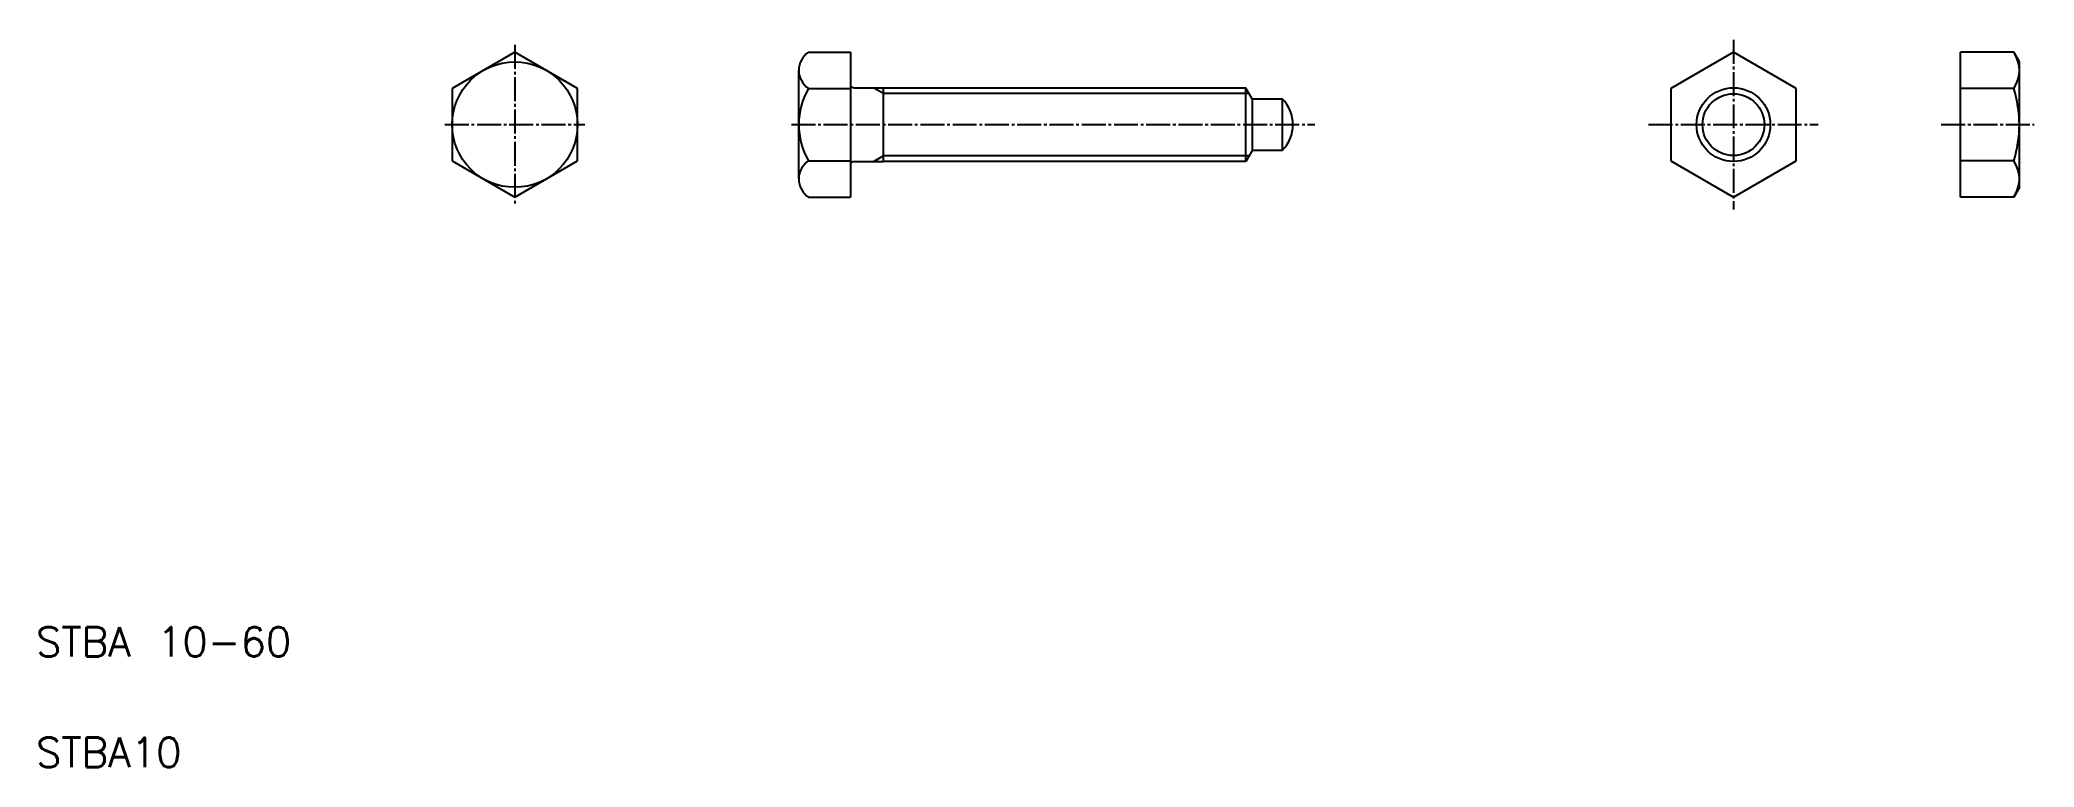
# Model space of a CAD drawing. Extents: x 11 to 281, y 10 to 109.
import ezdxf

# ---------------------------------------------------------------- set-up
doc = ezdxf.new("R2010")
doc.units = 0
doc.header["$LTSCALE"] = 0.25
doc.linetypes.add('CENTER', pattern=[17.5, 13, -1.5, 1.5, -1.5])
doc.layers.get('0').update_dxf_attribs({"linetype": 'CONTINUOUS'})
doc.layers.add('CENTER', color=1, linetype='CENTER')
doc.styles.get("Standard").update_dxf_attribs({"font": 'txt', "bigfont": 'BIGFONT'})

msp = doc.modelspace()

# ---------------------------------------------------------------- linework, layer by layer
for p, q in [((74.92, 106.95), (66.42, 102.04)), ((83.42, 102.04), (74.92, 106.95)), ((114.73, 106.95), (120.42, 106.95)), ((120.42, 106.95), (120.42, 87.32)), ((278.94, 105.64), (278.18, 106.95)), ((113.42, 89.78), (113.42, 104.5)), ((66.42, 102.04), (66.42, 92.23)), ((83.42, 92.23), (83.42, 102.04)), ((114.73, 102.04), (120.42, 102.04)), ((120.92, 102.14), (124.92, 102.14)), ((124.92, 102.14), (174.06, 102.14)), ((124.92, 92.14), (124.92, 102.14)), ((174.06, 92.14), (174.06, 102.14)), ((174.92, 100.64), (174.06, 102.14)), ((174.92, 100.64), (178.99, 100.64)), ((174.92, 100.64), (174.92, 93.64)), ((178.99, 100.64), (178.99, 93.64)), ((66.42, 92.23), (74.92, 87.32)), ((74.92, 87.32), (83.42, 92.23)), ((114.73, 92.23), (120.42, 92.23)), ((116.16, 92.23), (116.16, 92.23)), ((117.58, 92.23), (117.58, 92.23)), ((120.92, 92.14), (124.92, 92.14)), ((174.06, 92.14), (124.92, 92.14)), ((174.92, 93.64), (174.06, 92.14)), ((178.99, 93.64), (174.92, 93.64)), ((114.73, 87.32), (120.42, 87.32)), ((278.94, 88.64), (278.18, 87.32))]:
    msp.add_line(p, q)
at = {"color": 7, "linetype": 'CONTINUOUS'}
for p, q in [((240.17, 106.95), (231.67, 102.04)), ((248.67, 102.04), (240.17, 106.95)), ((278.18, 106.95), (270.94, 106.95)), ((270.94, 87.32), (270.94, 106.95)), ((278.94, 88.64), (278.94, 105.64)), ((231.67, 102.04), (231.67, 92.23)), ((248.67, 92.23), (248.67, 102.04)), ((278.18, 102.04), (270.94, 102.04)), ((231.67, 92.23), (240.17, 87.32)), ((240.17, 87.32), (248.67, 92.23)), ((278.18, 92.23), (270.94, 92.23)), ((278.18, 87.32), (270.94, 87.32))]:
    msp.add_line(p, q, dxfattribs=at)
at = {"color": 3}
for p, q in [((123.62, 102.14), (124.92, 101.39)), ((124.92, 101.39), (174.49, 101.39)), ((124.92, 92.89), (123.62, 92.14)), ((174.49, 92.89), (124.92, 92.89))]:
    msp.add_line(p, q, dxfattribs=at)
msp.add_circle((74.92, 97.14), 8.5)
at = {"color": 3, "linetype": 'CONTINUOUS'}
msp.add_circle((240.17, 97.14), 5, dxfattribs=at)
at = {"color": 7, "linetype": 'CONTINUOUS'}
msp.add_circle((240.17, 97.14), 4.19, dxfattribs=at)
for centre, radius, start, end in [((116.38, 104.5), 2.95, 123.8063, 236.1937), ((274.6, 104.5), 4.34, 325.6156, 34.3843), ((123.27, 97.14), 9.85, 150.108, 209.892), ((120.92, 102.64), 0.5, 180, 270), ((175.42, 97.14), 5, 315.573, 44.427), ((262.7, 97.14), 16.24, 342.412, 17.588), ((116.38, 89.78), 2.95, 123.8063, 236.1937), ((120.92, 91.64), 0.5, 90, 180), ((274.6, 89.78), 4.34, 325.6157, 34.3844)]:
    msp.add_arc(centre, radius, start, end)
at = {"layer": 'CENTER', "color": 1, "linetype": 'CENTER'}
for p, q in [((240.17, 108.64), (240.17, 85.64)), ((74.92, 107.95), (74.92, 86.32)), ((65.42, 97.14), (84.42, 97.14)), ((112.42, 97.14), (183.42, 97.14)), ((228.67, 97.14), (251.67, 97.14)), ((268.35, 97.14), (280.94, 97.14))]:
    msp.add_line(p, q, dxfattribs=at)

# ---------------------------------------------------------------- texts
for s, p in [('STBA 10-60', (10, 25)), ('STBA10', (10, 10))]:
    msp.add_text(s, height=4).set_placement(p)

doc.saveas('drawing.dxf')
